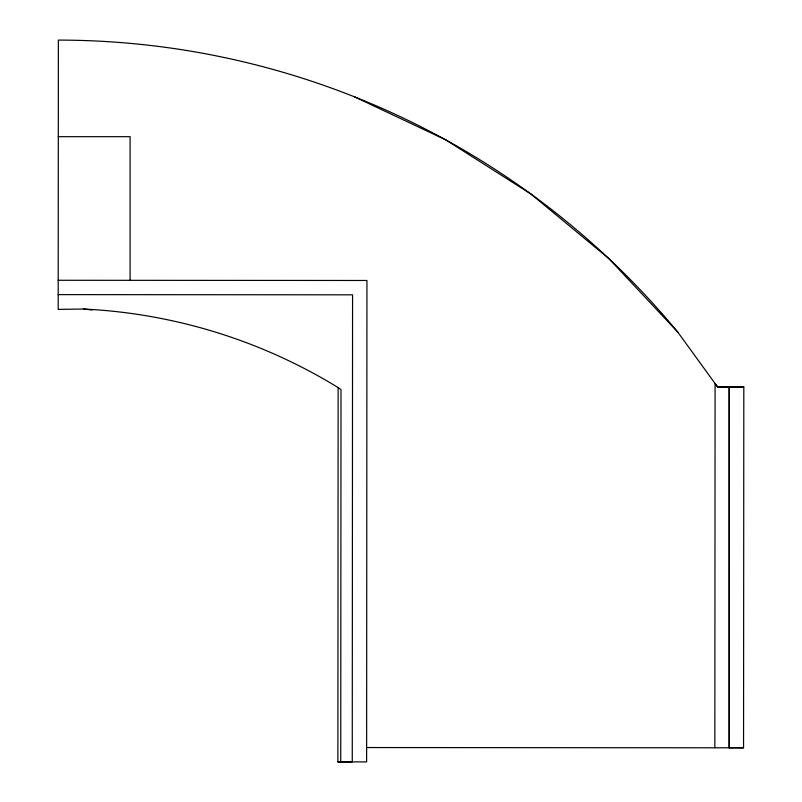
<?xml version="1.0" encoding="UTF-8"?>
<svg xmlns="http://www.w3.org/2000/svg" width="802" height="802" viewBox="0 0 802 802"><rect width="100%" height="100%" fill="white"/><g stroke="black" fill="none" stroke-linecap="round" stroke-linejoin="round"><path stroke-width="1.2" d="M58.195 294.615L352.569 294.825L352.258 761.89L337.883 761.88L338.143 387.587A535.846 535.846 0 0 0 83.478 309.021L58.185 309.392L58.376 40.1A804.145 804.145 0 0 1 677.78 332.108L717.579 386.965L743.815 386.985L743.554 747.805L366.614 747.544M340.74 761.89L341 389.602L338.143 387.587M714.843 747.785L715.093 383.546M729.188 747.795L729.198 386.975L729.198 747.795L743.554 747.805M58.305 136.681L130.104 136.681L130.104 280.329M743.815 386.985L717.579 386.975L715.093 383.546M58.205 280.279L366.945 280.479L366.624 761.9L337.883 761.88M83.478 309.021L92.29 310.003M354.374 96.781L445.712 139.849L530.934 194.014L608.698 258.445L677.78 332.108"/></g></svg>
